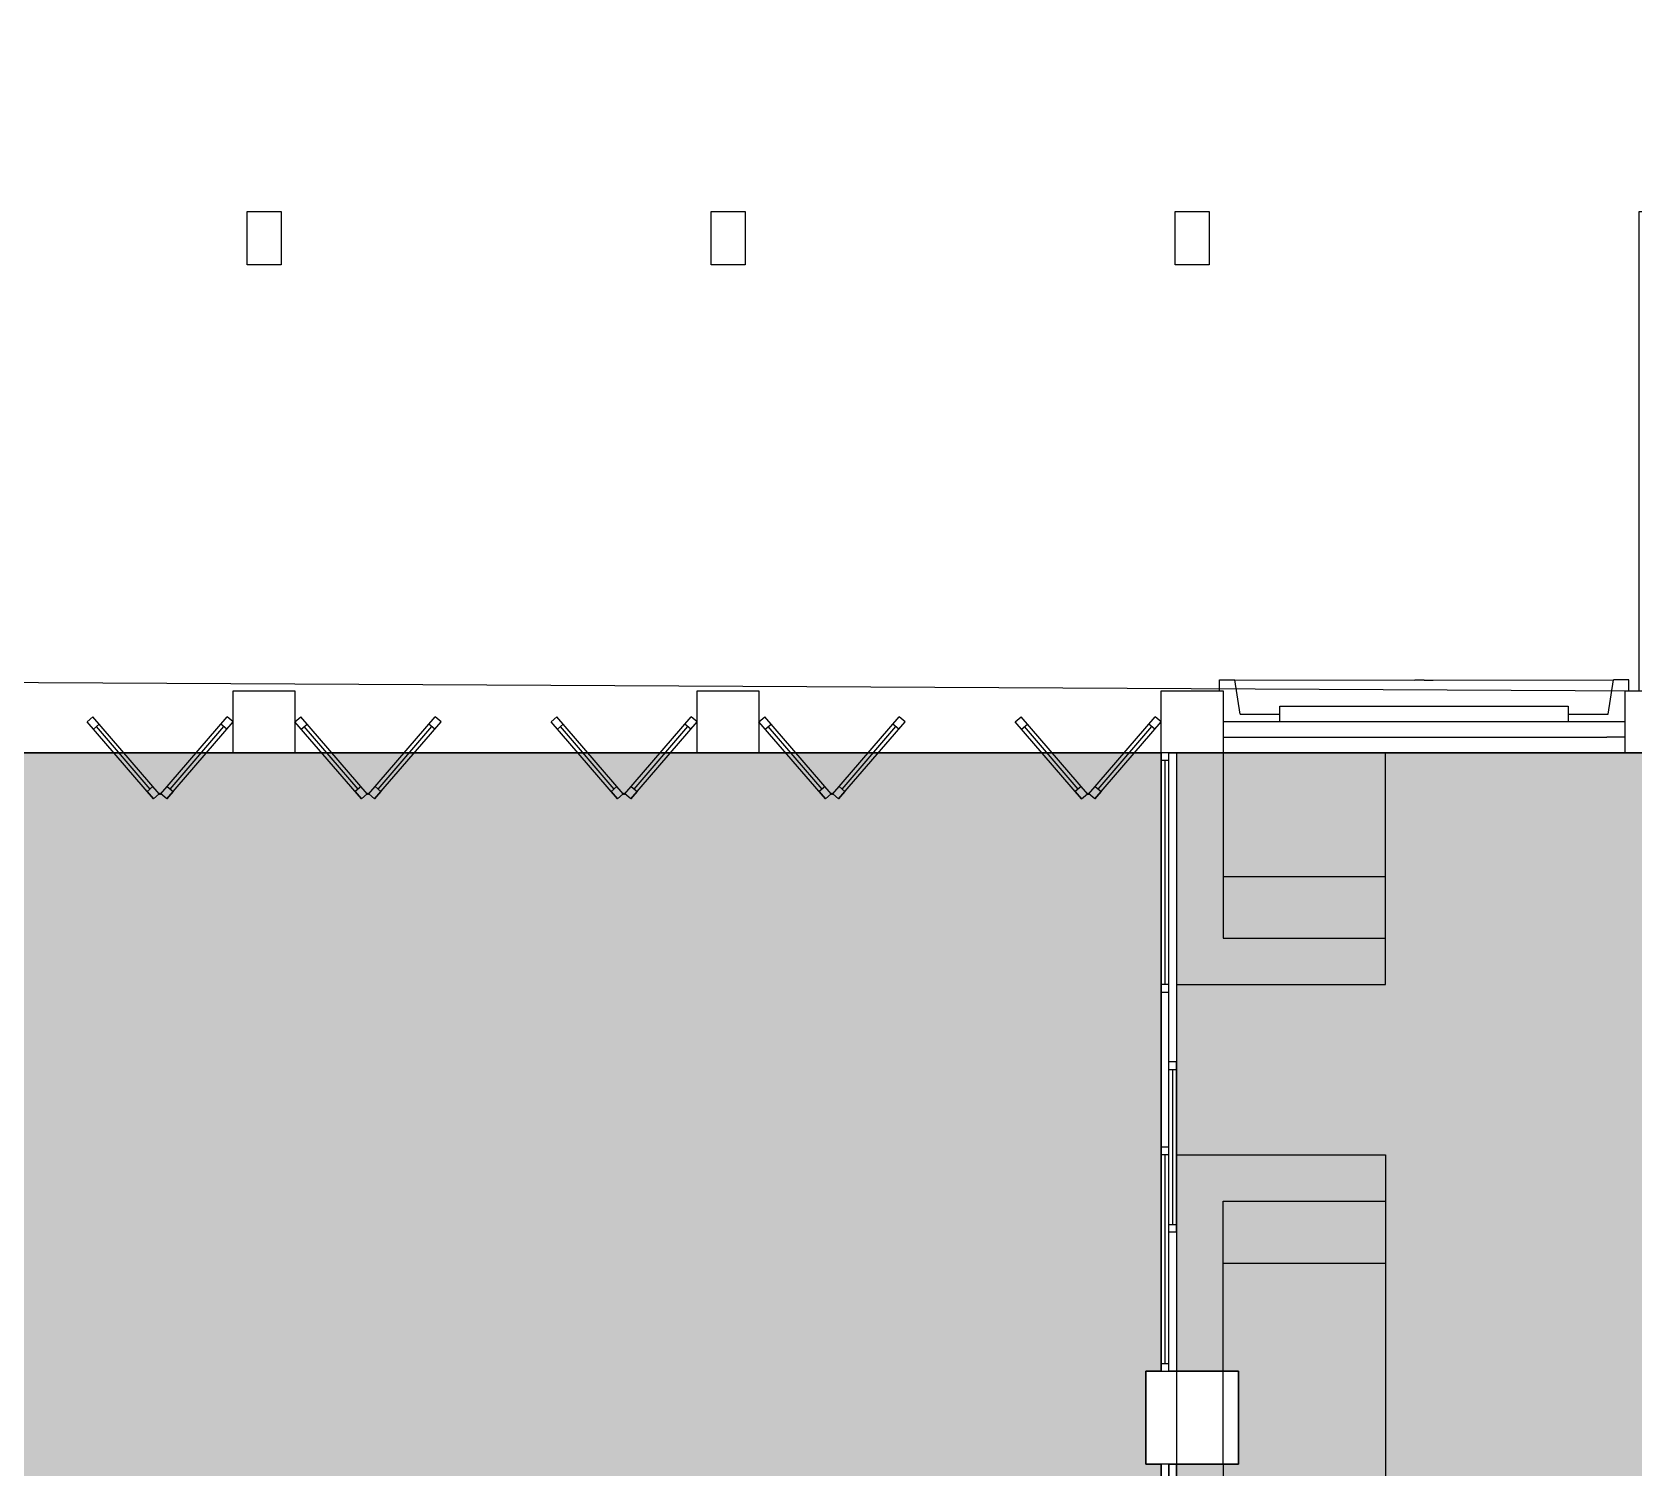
# Model space of a CAD drawing. Header units: millimetres. Extents: x -48619 to 110430, y -11025 to 74938.
# Drawn here: x -22033 to -11676, y 52951 to 62236 of the extents above; entities that cross this region are included whole.
import ezdxf

# ---------------------------------------------------------------- set-up
doc = ezdxf.new("R2010")
doc.units = ezdxf.units.MM
for name, color, linetype in [('GROS$', 1, 'Continuous'), ('HL-TMP', 7, 'Continuous'), ('RM$', 5, 'Continuous'), ('SHOPFITTING', 4, 'Continuous'), ('WA_EXT', 7, 'Continuous'), ('WN', 4, 'Continuous')]:
    doc.layers.add(name, color=color, linetype=linetype)

msp = doc.modelspace()

# ---------------------------------------------------------------- hatches: boundary and pattern name
at = {"layer": 'HL-TMP', "true_color": 0x666666}
h = msp.add_hatch(color=251, dxfattribs=at)
h.paths.add_polyline_path([(-42893, 12731), (-47233, 12731), (-47233, 12576), (-47433, 12576), (-47433, 9976), (-42893, 9976)], flags=0)
h.paths.add_polyline_path([(-42893, 9261), (-42893, 9866), (-47233, 9866), (-47233, 9576), (-47433, 9576), (-47433, 6976), (-47233, 6976), (-47233, 6826), (-42893, 6826)], flags=0)
h.paths.add_polyline_path([(-5263, 3066), (-8423, 3066), (-8423, -2879), (-5263, -2879)], flags=0)
h.paths.add_polyline_path([(6357, 3066), (3197, 3066), (3197, -2864), (6357, -2864)], flags=0)
h.paths.add_polyline_path([(31767, 9576), (31742, 9576), (30167, 9576), (24667, 9576), (24667, 7593), (24833, 7193), (25634, 6391), (26034, 6226), (30400, 6226), (30800, 6391), (31602, 7193), (31767, 7593)], flags=0)
h.paths.add_polyline_path([(31767, 43459), (31602, 43859), (30800, 44660), (30400, 44826), (26034, 44826), (25634, 44660), (24833, 43859), (24667, 43459), (24667, 41476), (26267, 41476), (31767, 41476)], flags=0)
h.paths.add_polyline_path([(-26733, 43459), (-26898, 43859), (-27700, 44660), (-28100, 44826), (-32466, 44826), (-32866, 44660), (-33667, 43859), (-33833, 43459), (-33833, 41076), (-32233, 41076), (-32233, 41476), (-26733, 41476)], flags=0)
h.paths.add_polyline_path([(-26733, 9576), (-33833, 9576), (-33833, 7593), (-33667, 7193), (-32866, 6391), (-32466, 6226), (-28100, 6226), (-27700, 6391), (-26898, 7193), (-26733, 7593)], flags=0)
h.paths.add_polyline_path([(79126, 39379), (73715, 42517), (73013, 41306), (72962, 41219), (74177, 40515), (74677, 40225), (74677, 36326), (72962, 35332), (73715, 34034), (79126, 37172), (79769, 38276)], flags=0)
h.paths.add_polyline_path([(-3022, 35825), (-7033, 35141), (-7033, 32210), (-2633, 31460), (-2633, 32859), (-5583, 33362), (-5583, 33990), (-2791, 34466)], flags=0)
h.paths.add_polyline_path([(4967, 35141), (567, 35891), (567, 34493), (3517, 33990), (3517, 33362), (725, 32886), (957, 31527), (4967, 32210)], flags=0)
h.paths.add_polyline_path([(-21433, 30821), (-17709, 30821), (-17709, 30731), (-17680, 30731), (-17680, 27731), (-14939, 27731), (-14933, 27731), (-14933, 27576), (-14678, 27576), (-14678, 24976), (-14933, 24976), (-14933, 24576), (-14678, 24576), (-14678, 21976), (-14933, 21976), (-14933, 21576), (-14678, 21576), (-14678, 18976), (-14933, 18976), (-14933, 18576), (-14678, 18576), (-14678, 15976), (-14933, 15976), (-14933, 15576), (-14678, 15576), (-14678, 12976), (-14933, 12976), (-14933, 12798), (-19278, 12798), (-19278, 12821), (-21433, 12821)], flags=0)
h.paths.add_polyline_path([(12557, 46976), (12167, 46976), (12167, 47576), (12557, 47576), (12557, 49346), (8642, 49346), (8642, 41186), (12267, 41186), (12267, 41676), (12557, 41676)], flags=0)
h.paths.add_polyline_path([(317, 3066), (-2383, 3066), (-2383, 836), (-2383, -1764), (-2383, -3059), (317, -3059), (317, -364)], flags=0)
h.paths.add_polyline_path([(18432, 53684), (18432, 54751), (18432, 55791), (18317, 55791), (17232, 55791), (17232, 51834), (18432, 51834)], flags=0)
h.paths.add_polyline_path([(35007, 45721), (33767, 45721), (33767, 45576), (33467, 45576), (33467, 42976), (33767, 42976), (33767, 42576), (33522, 42576), (33522, 41476), (33767, 41476), (33767, 41186), (36557, 41186), (36557, 43296), (35007, 43296)], flags=0)
h.paths.add_polyline_path([(-35558, 41076), (-38833, 41076), (-40283, 41076), (-40283, 42026), (-40283, 43128), (-40283, 44399), (-40283, 47411), (-40283, 50411), (-40283, 53411), (-40283, 54831), (-40233, 54831), (-40233, 59411), (-40233, 63261), (-40233, 65221), (-42833, 65221), (-42833, 64926), (-42833, 62411), (-42833, 54831), (-42783, 54831), (-42783, 41446), (-42783, 41221), (-47433, 41221), (-47433, 39976), (-47233, 39976), (-47233, 36976), (-35558, 36976)], flags=0)
h.paths.add_polyline_path([(-26558, 41076), (-26733, 41076), (-32233, 41076), (-33833, 41076), (-34233, 41076), (-35508, 41076), (-35508, 36976), (-35233, 36976), (-35233, 36626), (-34233, 36626), (-34233, 36976), (-33833, 36976), (-33833, 36686), (-30583, 36686), (-30583, 36976), (-29983, 36976), (-29983, 36686), (-29371, 36686), (-26733, 36686), (-26733, 36976), (-26558, 36976)], flags=0)
h.paths.add_polyline_path([(24442, 41076), (24267, 41076), (23167, 41076), (18432, 41076), (18432, 41076), (17232, 41076), (10217, 41076), (1912, 41076), (-3978, 41076), (-6978, 41076), (-14733, 41076), (-14733, 46976), (-14833, 46976), (-14833, 47576), (-14733, 47576), (-14733, 52976), (-14833, 52976), (-14833, 53576), (-14733, 53576), (-14733, 57576), (-23333, 57576), (-23333, 56191), (-24433, 56191), (-24833, 56191), (-24833, 41076), (-25233, 41076), (-26333, 41076), (-26508, 41076), (-26508, 36976), (-24633, 36976), (-24633, 36877), (-16862, 36877), (-16862, 30821), (-16408, 30821), (-16408, 30731), (-17590, 30731), (-17590, 27911), (-17590, 27821), (-14933, 27821), (-14933, 27976), (-14333, 27976), (-14333, 30576), (-14933, 30576), (-14933, 30976), (-14333, 30976), (-14333, 33576), (-14933, 33576), (-14933, 33976), (-14333, 33976), (-14333, 36576), (-14933, 36576), (-14933, 36976), (-14733, 36976), (-14733, 37176), (-14333, 37176), (-14333, 36576), (-11733, 36576), (-11733, 37176), (-11333, 37176), (-11333, 36576), (-8733, 36576), (-8733, 37176), (-8333, 37176), (-8333, 36926), (-8155, 36926), (-8005, 36691), (-6062, 36691), (-5912, 36926), (-5733, 36926), (-5733, 37176), (-5333, 37176), (-5333, 36926), (-5155, 36926), (-5005, 36691), (-3062, 36691), (-2912, 36926), (-2733, 36926), (-2733, 37176), (-2333, 37176), (267, 37176), (667, 37176), (667, 36926), (846, 36926), (996, 36691), (2940, 36691), (3090, 36926), (3267, 36926), (3267, 37176), (3667, 37176), (3667, 36926), (3846, 36926), (3996, 36691), (5940, 36691), (6090, 36926), (6267, 36926), (6267, 37176), (12267, 37176), (12667, 37176), (12667, 36976), (12867, 36976), (12867, 33831), (15527, 33831), (16372, 33831), (16372, 36976), (24442, 36976)], flags=0)
h.paths.add_polyline_path([(18432, 51552), (18432, 51744), (17232, 51744), (17232, 51726), (16632, 51726), (16632, 48226), (17232, 48226), (17232, 43678), (17232, 43678), (17232, 41076), (18432, 41076), (18432, 41675), (18432, 47451)], flags=0)
h.paths.add_polyline_path([(45412, 39576), (45167, 39576), (45167, 39721), (40667, 39721), (40667, 41076), (38167, 41076), (38057, 41076), (33767, 41076), (33167, 41076), (31767, 41076), (30167, 41076), (26267, 41076), (24492, 41076), (24492, 36976), (24667, 36976), (24667, 36686), (27917, 36686), (27917, 36976), (28517, 36976), (28517, 36686), (30729, 36686), (31767, 36686), (31767, 36976), (32167, 36976), (32167, 36831), (33167, 36831), (33167, 36976), (38167, 36976), (43467, 36976), (45167, 36976), (45167, 37426), (45412, 37426)], flags=0)
h.paths.add_polyline_path([(40667, 62411), (40667, 65221), (40220, 65221), (38167, 65221), (38167, 63611), (38167, 60611), (38167, 57611), (38167, 54611), (38167, 45249), (38167, 43978), (38167, 42476), (38167, 41186), (40667, 41186), (40667, 41411), (40667, 44411), (40667, 47411), (40667, 50411), (40667, 56411), (40667, 59411)], flags=0)
h.paths.add_polyline_path([(57082, 42322), (57082, 42372), (55720, 42372), (55720, 42322), (55720, 40872), (57082, 40872)], flags=0)
h.paths.add_polyline_path([(57082, 35680), (55720, 35680), (55720, 35630), (55720, 34180), (57082, 34180)], flags=0)
h.paths.add_polyline_path([(40667, 11411), (40667, 29411), (40667, 32441), (40667, 36866), (38167, 36866), (38167, 36341), (38167, 33641), (38167, 27611), (38167, 21611), (38167, 18611), (38167, 15611), (38167, 12576), (32167, 12576), (32032, 12576), (32032, 12504), (32032, 10056), (32032, 9976), (32167, 9976), (38167, 9976), (38167, 6183), (38167, 831), (38992, 831), (40667, 831)], flags=0)
h.paths.add_polyline_path([(22767, 9926), (21847, 9926), (21847, 9556), (21667, 9556), (21667, 9376), (21487, 9376), (21487, 8556), (22767, 8556)], flags=0)
h.paths.add_polyline_path([(17097, 4026), (16117, 4026), (16117, 3191), (17097, 3191)], flags=0)
h.paths.add_polyline_path([(-26558, 12576), (-26733, 12576), (-26733, 12576), (-26733, 12576), (-28498, 12576), (-29115, 13193), (-30250, 13193), (-30250, 13193), (-31450, 13193), (-32068, 12576), (-32841, 12576), (-33703, 12576), (-35508, 12576), (-35508, 9976), (-35183, 9976), (-35183, 9976), (-33833, 9976), (-26558, 9976)], flags=0)
h.paths.add_polyline_path([(-34053, 15693), (-35233, 15693), (-35233, 15576), (-35308, 15576), (-35308, 14161), (-35308, 12976), (-34053, 12976)], flags=0)
h.paths.add_polyline_path([(-40173, 29102), (-40173, 31301), (-42803, 31301), (-42803, 28742), (-42803, 25876), (-42803, 23391), (-42803, 21705), (-42803, 18884), (-42293, 18884), (-42293, 16226), (-42293, 12789), (-40173, 12789), (-40173, 12821), (-40173, 15886), (-38719, 15886), (-38719, 16786), (-38940, 16786), (-40173, 16786), (-40173, 20783)], flags=0)
h.paths.add_polyline_path([(4689, -4077), (3577, -4077), (3577, -5179), (4688, -5179)], flags=0)
h.paths.add_polyline_path([(31847, 12576), (31742, 12576), (31742, 12751), (30112, 12751), (30112, 12576), (30002, 12576), (29621, 12979), (29308, 13310), (29227, 13396), (27327, 13396), (27207, 13396), (26813, 12979), (26432, 12576), (26322, 12576), (26322, 12751), (24692, 12751), (24692, 12576), (24532, 12576), (24532, 9976), (24692, 9976), (30167, 9976), (30167, 9576), (31742, 9576), (31742, 9976), (31847, 9976)], flags=0)
h.paths.add_polyline_path([(42567, 73376), (42367, 73376), (42367, 74326), (38167, 74326), (38167, 65331), (40220, 65331), (40767, 65331), (40767, 65626), (41167, 65626), (41167, 65326), (42317, 65326), (42317, 66276), (42517, 66276), (42517, 67276), (42367, 67276), (42367, 67876), (42517, 67876), (42517, 71776), (42367, 71776), (42367, 72032), (39846, 72032), (39846, 70499), (40783, 70499), (40783, 70469), (40783, 67276), (39821, 67276), (39821, 71610), (39822, 72057), (42367, 72057), (42367, 72376), (42567, 72376)], flags=0)
h.paths.add_polyline_path([(22567, 26441), (21482, 26441), (21482, 25507), (21482, 25471), (22567, 25471)], flags=0)
h.paths.add_polyline_path([(-37523, 16786), (-38629, 16786), (-38629, 15886), (-37523, 15886)], flags=0)
h.paths.add_polyline_path([(-2588, -3099), (-5043, -3099), (-5043, -4764), (-5043, -5214), (-4193, -5214), (-2588, -5214)], flags=0)
h.paths.add_polyline_path([(-25133, 18576), (-25233, 18576), (-25233, 18693), (-26513, 18693), (-26513, 17674), (-26471, 17632), (-26471, 17280), (-26513, 17280), (-26513, 15858), (-25873, 15858), (-25233, 15858), (-25233, 15976), (-25133, 15976)], flags=0)
at = {"layer": 'HL-TMP', "true_color": 0xcccc20}
msp.add_hatch(color=52, dxfattribs=at).paths.add_polyline_path([(-4633, 52976), (-5833, 52976), (-5833, 53466), (-8333, 53466), (-8333, 54831), (-8333, 57576), (-8733, 57576), (-8733, 57666), (-9633, 57666), (-9633, 56525), (-9633, 53576), (-9433, 53576), (-9433, 53466), (-11588, 53466), (-11588, 57576), (-14633, 57576), (-14633, 53576), (-14233, 53576), (-14233, 52976), (-14633, 52976), (-14633, 47576), (-14233, 47576), (-14233, 46976), (-14683, 46976), (-14683, 41676), (-14333, 41676), (-14333, 41126), (-11588, 41126), (-11588, 44386), (-10768, 44386), (-4633, 44386), (-4633, 47576), (-5233, 47576), (-5233, 46976), (-5833, 46976), (-5833, 47576), (-4633, 47576)], flags=16)

# ---------------------------------------------------------------- linework, layer by layer
at = {"layer": 'GROS$', "linetype": 'Continuous', "flags": 128}
msp.add_lwpolyline([(-25303, 58046), (-11643, 57976), (-11643, 61076), (-5423, 61076), (-5423, 57976), (-5356, 57976), (-5356, 58046), (-5257, 58046), (-5222, 57826), (-5222, 57776), (-5112, 57776), (-5112, 56711), (-4033, 56711), (-4033, 56601), (-3933, 56601), (-3733, 56501), (-3733, 56451), (-3833, 56451), (-3833, 56326), (-3733, 56326), (-3733, 56076), (-3978, 56076), (-3978, 54831), (1912, 54831)], dxfattribs=at)
at = {"layer": 'GROS$'}
for points in [[(-23333, 57576), (-14733, 57576), (-14733, 53576), (-14833, 53576), (-14833, 52976), (-14733, 52976), (-14733, 47576)], [(-14683, 47576), (-14683, 52976), (-14233, 52976), (-14233, 53576), (-14683, 53576), (-14683, 57576), (-14333, 57576), (-11588, 57576)]]:
    msp.add_lwpolyline(points, dxfattribs=at)
at = {"layer": 'RM$'}
for points in [[(-4633, 47576), (-4633, 52976), (-5833, 52976), (-5833, 53466), (-8333, 53466), (-8333, 54831), (-8333, 57576), (-8733, 57576), (-8733, 57666), (-9633, 57666), (-9633, 56525), (-9633, 53576), (-9433, 53576), (-9433, 53466), (-11588, 53466), (-11588, 57576), (-14633, 57576), (-14633, 53576), (-14233, 53576), (-14233, 52976), (-14633, 52976), (-14633, 47576)], [(1912, 41076), (-3978, 41076), (-6978, 41076), (-14733, 41076), (-14733, 46976), (-14833, 46976), (-14833, 47576), (-14733, 47576), (-14733, 52976), (-14833, 52976), (-14833, 53576), (-14733, 53576), (-14733, 57576), (-23333, 57576), (-23333, 56191), (-24433, 56191), (-24833, 56191), (-24833, 41076), (-25233, 41076), (-26333, 41076), (-26508, 41076), (-26508, 36976)]]:
    msp.add_lwpolyline(points, dxfattribs=at)
at = {"layer": 'SHOPFITTING', "linetype": 'Continuous'}
for p, q in [((-14356, 58046), (-14257, 58046)), ((-14356, 57976), (-14356, 58046)), ((-14257, 58046), (-13092, 58044)), ((-14222, 57826), (-14257, 58046)), ((-13033, 58044), (-13092, 58044)), ((-13033, 58044), (-12974, 58044)), ((-12974, 58044), (-11809, 58046)), ((-11843, 57826), (-11809, 58046)), ((-11709, 58046), (-11809, 58046)), ((-11709, 57976), (-11709, 58046)), ((-14222, 57826), (-13965, 57826)), ((-12101, 57826), (-11843, 57826)), ((-11733, 57776), (-14333, 57776)), ((-14333, 57676), (-14215, 57676)), ((-14215, 57676), (-11851, 57676)), ((-13246, 57676), (-13246, 57675)), ((-12819, 57676), (-12819, 57675)), ((-11733, 57676), (-11851, 57676)), ((-14633, 57576), (-14633, 56076)), ((-14333, 57576), (-14333, 56376)), ((-13283, 56776), (-13283, 57576)), ((-14333, 56776), (-13283, 56776)), ((-13283, 56076), (-13283, 56776)), ((-14333, 56376), (-13283, 56376)), ((-14683, 56076), (-14733, 56076)), ((-14633, 56076), (-13283, 56076)), ((-14683, 56026), (-14733, 56026)), ((-14633, 55576), (-14683, 55576)), ((-14633, 55526), (-14683, 55526)), ((-14683, 55026), (-14733, 55026)), ((-14683, 54976), (-14733, 54976)), ((-14633, 54976), (-13283, 54976)), ((-14633, 54976), (-14633, 51576)), ((-14633, 54976), (-13283, 54976)), ((-13283, 54976), (-13283, 52276)), ((-14333, 54676), (-13283, 54676)), ((-14333, 52976), (-14333, 54676)), ((-14333, 54276), (-13283, 54276)), ((-14633, 51576), (-14633, 52976)), ((-14333, 52976), (-14333, 51876))]:
    msp.add_line(p, q, dxfattribs=at)
at = {"layer": 'SHOPFITTING'}
msp.add_line((-14633, 57576), (-13283, 57576), dxfattribs=at)
at = {"layer": 'SHOPFITTING', "linetype": 'Continuous'}
for points in [[(-14356, 57976), (-14333, 57976), (-14333, 57576), (-11733, 57576), (-11733, 57976), (-11709, 57976)], [(-13965, 57776), (-13965, 57876), (-12101, 57876), (-12101, 57776)]]:
    msp.add_lwpolyline(points, dxfattribs=at)
at = {"layer": 'WA_EXT', "linetype": 'Continuous'}
for p, q in [((-20643, 61076), (-20423, 61076)), ((-20643, 60731), (-20643, 61076)), ((-20423, 61076), (-20423, 60731)), ((-17643, 61076), (-17423, 61076)), ((-17643, 60731), (-17643, 61076)), ((-17423, 61076), (-17423, 60731)), ((-14643, 60731), (-14643, 61076)), ((-14643, 61076), (-14423, 61076)), ((-14423, 61076), (-14423, 60731)), ((-20423, 60731), (-20643, 60731)), ((-17423, 60731), (-17643, 60731)), ((-14423, 60731), (-14643, 60731)), ((-20733, 57976), (-20333, 57976)), ((-20733, 57576), (-20733, 57976)), ((-20333, 57976), (-20333, 57576)), ((-17733, 57576), (-17733, 57976)), ((-17733, 57976), (-17333, 57976)), ((-17333, 57976), (-17333, 57576)), ((-14733, 57576), (-14733, 57976)), ((-14733, 57976), (-14333, 57976)), ((-14333, 57976), (-14333, 57576)), ((-11733, 57576), (-11733, 57976)), ((-11733, 57976), (-11333, 57976)), ((-20333, 57576), (-20733, 57576)), ((-17333, 57576), (-17733, 57576)), ((-14333, 57576), (-14733, 57576)), ((-11333, 57576), (-11733, 57576)), ((-14833, 53576), (-14233, 53576)), ((-14833, 52976), (-14833, 53576)), ((-14833, 52976), (-14833, 53576)), ((-14383, 53576), (-14233, 53576)), ((-14233, 53576), (-14233, 52976)), ((-14233, 53576), (-14233, 52976)), ((-14233, 52976), (-14833, 52976)), ((-14233, 52976), (-14833, 52976))]:
    msp.add_line(p, q, dxfattribs=at)
at = {"layer": 'WN', "linetype": 'Continuous'}
for p, q in [((-21677, 57776), (-21639, 57808)), ((-21210, 57310), (-21639, 57808)), ((-21200, 57310), (-20771, 57808)), ((-20733, 57776), (-20771, 57808)), ((-20333, 57776), (-20295, 57808)), ((-19866, 57310), (-20295, 57808)), ((-19856, 57310), (-19426, 57808)), ((-19388, 57776), (-19426, 57808)), ((-18677, 57776), (-18639, 57808)), ((-18210, 57310), (-18639, 57808)), ((-18200, 57310), (-17771, 57808)), ((-17733, 57776), (-17771, 57808)), ((-17333, 57776), (-17295, 57808)), ((-16866, 57310), (-17295, 57808)), ((-16856, 57310), (-16426, 57808)), ((-16388, 57776), (-16426, 57808)), ((-15677, 57776), (-15639, 57808)), ((-15210, 57310), (-15639, 57808)), ((-15200, 57310), (-14771, 57808)), ((-14733, 57776), (-14771, 57808)), ((-21248, 57278), (-21677, 57776)), ((-21636, 57728), (-21598, 57761)), ((-21636, 57728), (-21598, 57761)), ((-21270, 57341), (-21617, 57745)), ((-21162, 57278), (-20733, 57776)), ((-21140, 57341), (-20793, 57745)), ((-20774, 57728), (-20812, 57761)), ((-20774, 57728), (-20812, 57761)), ((-19903, 57278), (-20333, 57776)), ((-20292, 57728), (-20254, 57761)), ((-20292, 57728), (-20254, 57761)), ((-19925, 57341), (-20273, 57745)), ((-19818, 57278), (-19388, 57776)), ((-19796, 57341), (-19448, 57745)), ((-19429, 57728), (-19467, 57761)), ((-19429, 57728), (-19467, 57761)), ((-18248, 57278), (-18677, 57776)), ((-18636, 57728), (-18598, 57761)), ((-18636, 57728), (-18598, 57761)), ((-18270, 57341), (-18617, 57745)), ((-18162, 57278), (-17733, 57776)), ((-18140, 57341), (-17793, 57745)), ((-17774, 57728), (-17812, 57761)), ((-17774, 57728), (-17812, 57761)), ((-16903, 57278), (-17333, 57776)), ((-17292, 57728), (-17254, 57761)), ((-17292, 57728), (-17254, 57761)), ((-16925, 57341), (-17273, 57745)), ((-16818, 57278), (-16388, 57776)), ((-16796, 57341), (-16448, 57745)), ((-16429, 57728), (-16467, 57761)), ((-16429, 57728), (-16467, 57761)), ((-15248, 57278), (-15677, 57776)), ((-15636, 57728), (-15598, 57761)), ((-15636, 57728), (-15598, 57761)), ((-15270, 57341), (-15617, 57745)), ((-15162, 57278), (-14733, 57776)), ((-15140, 57341), (-14793, 57745)), ((-14774, 57728), (-14812, 57761)), ((-14774, 57728), (-14812, 57761)), ((-14733, 56026), (-14733, 57576)), ((-14683, 57526), (-14733, 57526)), ((-14708, 56076), (-14708, 57526)), ((-14683, 56026), (-14683, 57576)), ((-21251, 57358), (-21289, 57325)), ((-21289, 57325), (-21248, 57278)), ((-21248, 57278), (-21210, 57310)), ((-21210, 57310), (-21200, 57310)), ((-21162, 57278), (-21200, 57310)), ((-21121, 57325), (-21162, 57278)), ((-21159, 57358), (-21121, 57325)), ((-19906, 57358), (-19944, 57325)), ((-19944, 57325), (-19903, 57278)), ((-19903, 57278), (-19866, 57310)), ((-19856, 57310), (-19866, 57310)), ((-19818, 57278), (-19856, 57310)), ((-19777, 57325), (-19818, 57278)), ((-19815, 57358), (-19777, 57325)), ((-18251, 57358), (-18289, 57325)), ((-18289, 57325), (-18248, 57278)), ((-18248, 57278), (-18210, 57310)), ((-18210, 57310), (-18200, 57310)), ((-18162, 57278), (-18200, 57310)), ((-18121, 57325), (-18162, 57278)), ((-18159, 57358), (-18121, 57325)), ((-16906, 57358), (-16944, 57325)), ((-16944, 57325), (-16903, 57278)), ((-16903, 57278), (-16866, 57310)), ((-16856, 57310), (-16866, 57310)), ((-16818, 57278), (-16856, 57310)), ((-16777, 57325), (-16818, 57278)), ((-16815, 57358), (-16777, 57325)), ((-15251, 57358), (-15289, 57325)), ((-15289, 57325), (-15248, 57278)), ((-15248, 57278), (-15210, 57310)), ((-15210, 57310), (-15200, 57310)), ((-15162, 57278), (-15200, 57310)), ((-15121, 57325), (-15162, 57278)), ((-15159, 57358), (-15121, 57325)), ((-14683, 54476), (-14683, 55576)), ((-14658, 54526), (-14658, 55526)), ((-14633, 54476), (-14633, 55576)), ((-14733, 53576), (-14733, 55026)), ((-14683, 53576), (-14683, 55026)), ((-14708, 53626), (-14708, 54976)), ((-14683, 54526), (-14633, 54526)), ((-14633, 54476), (-14683, 54476)), ((-14733, 53626), (-14683, 53626)), ((-14733, 52976), (-14733, 51526)), ((-14683, 52976), (-14683, 51526))]:
    msp.add_line(p, q, dxfattribs=at)
for centre in [(-21205, 57310), (-19861, 57310), (-18205, 57310), (-16861, 57310), (-15205, 57310)]:
    msp.add_circle(centre, 5, dxfattribs=at)

doc.saveas('drawing.dxf')
